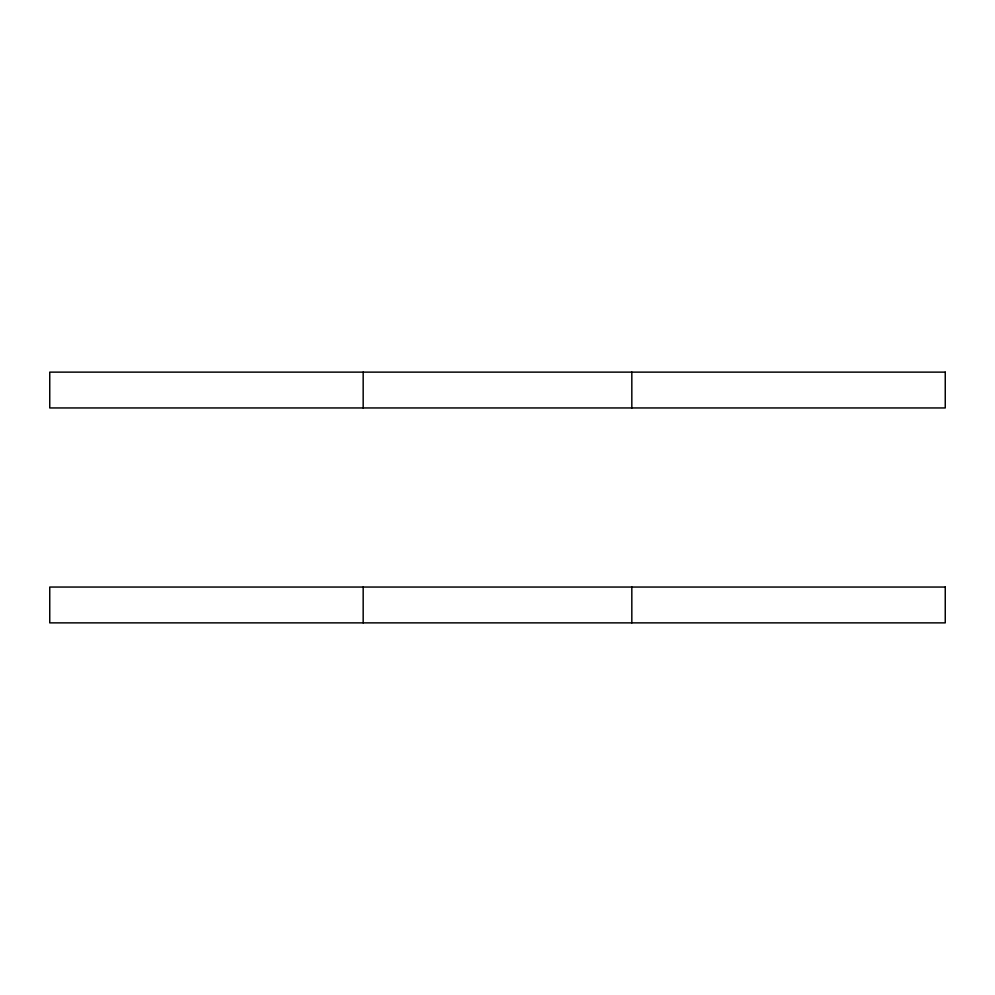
<?xml version="1.0" encoding="UTF-8"?>
<svg xmlns="http://www.w3.org/2000/svg" width="995" height="995" viewBox="0 0 995 995"><rect width="100%" height="100%" fill="white"/><g stroke="black" fill="none" stroke-linecap="round" stroke-linejoin="round"><path stroke-width="1.49" d="M631.825 372.13L631.825 407.95M631.825 587.05L631.825 622.87M363.175 372.13L363.175 407.95M363.175 587.05L363.175 622.87M945.25 372.13L49.75 372.13L49.75 407.95L945.25 407.95L945.25 372.13M945.25 587.05L49.75 587.05L49.75 622.87L945.25 622.87L945.25 587.05"/></g></svg>
